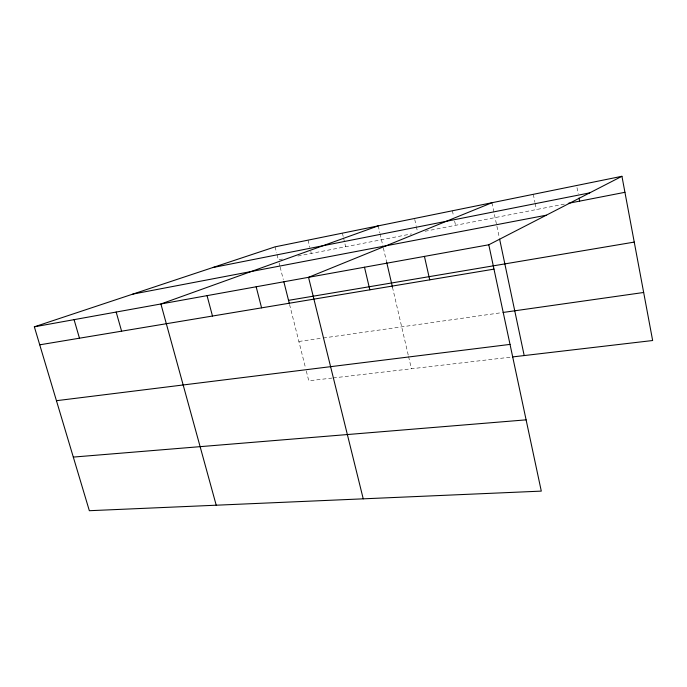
<?xml version="1.0" encoding="UTF-8"?>
<svg xmlns="http://www.w3.org/2000/svg" width="687" height="687" viewBox="0 0 687 687"><rect width="100%" height="100%" fill="white"/><g stroke="black" fill="none" stroke-linecap="round" stroke-linejoin="round"><path stroke-width="0.52" stroke-dasharray="3.44 2.58" d="M282.46 259.042L278.338 259.841L276.827 253.847M297.909 256.028L411.504 233.898M425.073 231.253L565.229 203.936M298.871 341.465L322.212 338.15M323.268 338.004L501.999 312.611M332.07 378.065L308.772 380.796L305.904 369.408M333.135 377.944L511.48 357.051M275.066 246.848L276.578 252.842M279.12 262.958L279.91 266.075M280.167 267.114L283.302 279.575M289.562 304.461L305.646 368.378M308.034 240.141L309.794 247.294M310.79 251.382L311.297 253.417M342.392 233.159L343.32 237.032M343.552 238.003L345.638 246.727M378.228 225.868L379.842 232.807M380.074 233.803L383.131 246.959M383.363 247.99L386.712 262.4M392.466 287.175L408.327 355.48M408.567 356.51L411.41 368.773M414.742 219.496L416.116 225.585M416.348 226.598L417.258 230.652M452.389 210.78L453.523 215.976M454.648 221.162L455.558 225.31M491.944 202.742L499.423 238.183M533.301 194.327L534.95 202.45M535.156 203.464L536.401 209.561M576.994 187.603L578.214 193.846"/><path stroke-width="1.03" d="M488.792 244.778L541.296 491.119L89.344 510.707L34.35 326.823L488.792 244.778L621.941 176.293L652.65 340.52L512.536 356.931M491.944 202.742L308.532 277.325L363.234 498.831M378.228 225.868L160.904 303.98L216.216 505.203M34.35 326.823L275.066 246.848L621.941 176.293M212.635 267.595L589.712 192.875M568.312 203.335L624.938 192.308M132.857 294.096L546.277 215.211M288.531 300.348L634.247 242.099M39.734 344.822L493.979 269.132M503.064 312.456L643.667 292.482M56.446 400.693L510.029 344.402M73.311 457.087L526.105 419.851M74.067 319.653L79.469 338.202M116.172 312.053L121.599 331.177M207.053 295.642L212.481 316.037M256.165 286.78L261.575 307.853M283.825 281.653L289.304 303.431M364.496 267.217L369.838 289.82M386.712 262.4L392.466 287.175M424.437 256.397L429.719 279.841M499.638 239.213L524.19 355.565M579.029 198.011L579.639 201.128"/></g></svg>
